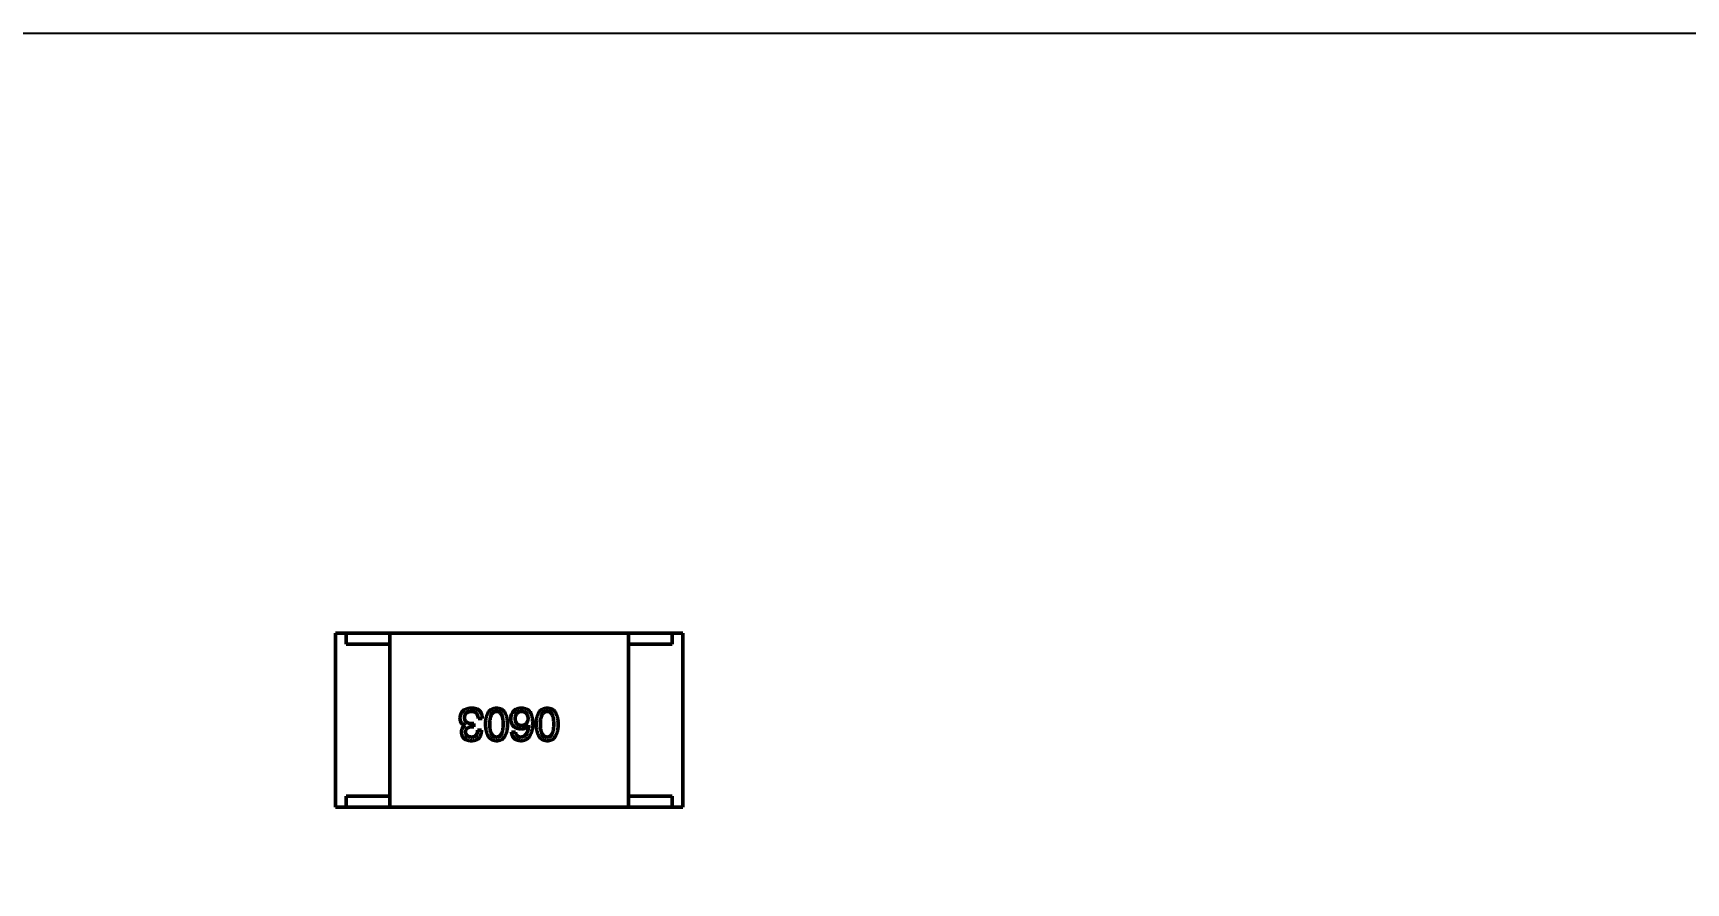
# Model space of a CAD drawing. Header units: millimetres. Extents: x 37 to 395, y 164 to 266.
# Drawn here: x 336.16 to 343.77, y 216.52 to 220.43 of the extents above; entities that cross this region are included whole.
import ezdxf

# ---------------------------------------------------------------- set-up
doc = ezdxf.new("R2010")
doc.units = ezdxf.units.MM
doc.header["$LTSCALE"] = 0.75
doc.layers.add('Visible', color=7, linetype='Continuous', lineweight=50)
doc.layers.add('尺寸标注', color=3, linetype='Continuous', lineweight=25)
doc.styles.get("Standard").update_dxf_attribs({"font": 'arial.ttf'})
doc.dimstyles.new('Dim-ISO-25', dxfattribs={"dimtxt": 3.5, "dimasz": 3.5, "dimexe": 2.1, "dimexo": 2.1, "dimgap": 1.4, "dimtad": 1, "dimzin": 12, "dimdsep": 46, "dimtxsty": 'Standard', "dimcen": 0, "dimazin": 3, "dimtp": 0.1, "dimtm": 0.1, "dimtfac": 0.714286, "dimtmove": 0, "dimatfit": 3, "dimfxl": 1, "dimtzin": 12, "dimarcsym": 0})

# ---------------------------------------------------------------- blocks, each defined once
blk = doc.blocks.new('*D20')
at = {"layer": 'Defpoints', "color": 0, "transparency": 16777216}
for p in [(318.6376, 220.4329), (358.784, 187.735), (392.6929, 187.735)]:
    blk.add_point(p, dxfattribs=at)
at = {"layer": '尺寸标注', "color": 0, "lineweight": -2, "transparency": 16777216}
for p, q in [((320.7376, 220.4329), (394.7929, 220.4329)), ((392.6929, 216.9329), (392.6929, 191.235)), ((360.884, 187.735), (394.7929, 187.735))]:
    blk.add_line(p, q, dxfattribs=at)
at = {"layer": '尺寸标注', "color": 0, "transparency": 16777216}
for points in [[(392.1096, 216.9329), (393.2763, 216.9329), (392.6929, 220.4329)], [(392.1096, 191.235), (393.2763, 191.235), (392.6929, 187.735)]]:
    blk.add_solid(points, dxfattribs=at)
at = {"layer": '尺寸标注', "color": 0, "transparency": 16777216, "insert": (390.0156, 204.0839), "char_height": 2.5, "attachment_point": 5, "rotation": 90}
blk.add_mtext('32.7', dxfattribs=at)

msp = doc.modelspace()

# ---------------------------------------------------------------- linework, layer by layer
at = {"layer": 'Visible'}
for p, q in [((337.6059, 217.6708), (337.5559, 217.6708)), ((337.5559, 216.8708), (337.5559, 217.6708)), ((337.6059, 217.6708), (337.6059, 217.6208)), ((337.8059, 217.6708), (337.6059, 217.6708)), ((337.8059, 217.6708), (338.9059, 217.6708)), ((337.8059, 217.6708), (337.8059, 216.8708)), ((338.9059, 217.6708), (339.1059, 217.6708)), ((338.9059, 217.6708), (338.9059, 216.8708)), ((339.1059, 217.6708), (339.1059, 217.6208)), ((339.1059, 217.6708), (339.1559, 217.6708)), ((339.1559, 216.8708), (339.1559, 217.6708)), ((337.6059, 217.6208), (337.8059, 217.6208)), ((337.8059, 216.9208), (337.8059, 217.6208)), ((339.1059, 217.6208), (338.9059, 217.6208)), ((338.9059, 216.9208), (338.9059, 217.6208)), ((338.1541, 217.2462), (338.1541, 217.2453)), ((338.1828, 217.2396), (338.1926, 217.2396)), ((338.1926, 217.2552), (338.1836, 217.2552)), ((338.1926, 217.2396), (338.1926, 217.2552)), ((338.2287, 217.224), (338.2106, 217.224)), ((338.2131, 217.2781), (338.2319, 217.2781)), ((338.3848, 217.215), (338.3667, 217.215)), ((338.4446, 217.2478), (338.4454, 217.247)), ((337.6059, 216.9208), (337.6059, 216.8708)), ((337.8059, 216.9208), (337.6059, 216.9208)), ((338.9059, 216.9208), (339.1059, 216.9208)), ((339.1059, 216.9208), (339.1059, 216.8708)), ((337.6059, 216.8708), (337.5559, 216.8708)), ((337.8059, 216.8708), (337.6059, 216.8708)), ((338.9059, 216.8708), (337.8059, 216.8708)), ((338.9059, 216.8708), (339.1059, 216.8708)), ((339.1059, 216.8708), (339.1559, 216.8708))]:
    msp.add_line(p, q, dxfattribs=at)
msp.add_arc((338.4153, 217.2771), 0.0519, 135.691, 180.70519, dxfattribs=at)
for points, knots in [([(338.1828, 217.3257), (338.1807, 217.3256), (338.1767, 217.3254), (338.1709, 217.3247), (338.1655, 217.3236), (338.1604, 217.3223), (338.1558, 217.3206), (338.1515, 217.3185), (338.1475, 217.3162), (338.144, 217.3134), (338.1408, 217.3104), (338.1381, 217.307), (338.1356, 217.3033), (338.1336, 217.2992), (338.132, 217.2948), (338.1308, 217.2901), (338.1299, 217.285), (338.1296, 217.2816), (338.1295, 217.2798)], [0, 0, 0, 0, 0.078078, 0.151942, 0.221594, 0.28726, 0.350176, 0.409768, 0.467648, 0.523784, 0.578904, 0.634014, 0.689819, 0.746826, 0.805875, 0.867063, 0.931764, 1, 1, 1, 1]), ([(338.15, 217.2822), (338.1501, 217.2833), (338.1502, 217.2855), (338.1508, 217.2885), (338.1515, 217.2915), (338.1525, 217.2941), (338.1537, 217.2966), (338.1552, 217.299), (338.1569, 217.301), (338.1587, 217.303), (338.1609, 217.3047), (338.1632, 217.3062), (338.1658, 217.3075), (338.1686, 217.3086), (338.1716, 217.3094), (338.1749, 217.3101), (338.1783, 217.3107), (338.1807, 217.3108), (338.1819, 217.3109)], [0, 0, 0, 0, 0.068514, 0.133941, 0.195994, 0.255362, 0.312994, 0.369441, 0.424687, 0.480522, 0.537148, 0.594801, 0.654411, 0.716817, 0.781981, 0.850498, 0.923306, 1, 1, 1, 1]), ([(338.1819, 217.3109), (338.1832, 217.3109), (338.1855, 217.3108), (338.189, 217.3104), (338.1922, 217.3098), (338.1952, 217.3089), (338.198, 217.3078), (338.2006, 217.3064), (338.2029, 217.3047), (338.2049, 217.3027), (338.2068, 217.3005), (338.2084, 217.2981), (338.2098, 217.2954), (338.2109, 217.2924), (338.2118, 217.2892), (338.2125, 217.2857), (338.2129, 217.282), (338.213, 217.2794), (338.2131, 217.2781)], [0, 0, 0, 0, 0.071272, 0.13882, 0.201858, 0.262757, 0.320043, 0.376709, 0.431462, 0.486034, 0.541209, 0.597703, 0.65589, 0.717768, 0.782056, 0.850407, 0.92277, 1, 1, 1, 1]), ([(338.2098, 217.3207), (338.209, 217.3211), (338.2072, 217.322), (338.2044, 217.3229), (338.2013, 217.3238), (338.1981, 217.3244), (338.1946, 217.325), (338.1908, 217.3254), (338.1869, 217.3256), (338.1842, 217.3256), (338.1828, 217.3257)], [0, 0, 0, 0, 0.101955, 0.208983, 0.322698, 0.44339, 0.570851, 0.70629, 0.84885, 1, 1, 1, 1]), ([(338.2319, 217.2781), (338.2319, 217.2795), (338.2318, 217.2821), (338.2315, 217.2859), (338.2309, 217.2896), (338.2303, 217.293), (338.2295, 217.2963), (338.2285, 217.2995), (338.2273, 217.3024), (338.226, 217.3052), (338.2246, 217.3077), (338.223, 217.3102), (338.2212, 217.3124), (338.2192, 217.3144), (338.2171, 217.3163), (338.2148, 217.3179), (338.2124, 217.3195), (338.2107, 217.3203), (338.2098, 217.3207)], [0, 0, 0, 0, 0.078937, 0.154495, 0.226898, 0.296844, 0.363348, 0.427781, 0.48946, 0.549586, 0.607902, 0.664733, 0.720805, 0.776157, 0.831175, 0.886736, 0.943094, 1, 1, 1, 1]), ([(338.2977, 217.3257), (338.2957, 217.3256), (338.2918, 217.3254), (338.2862, 217.3245), (338.2809, 217.3229), (338.276, 217.3209), (338.2715, 217.3182), (338.2674, 217.315), (338.2636, 217.3112), (338.2603, 217.3068), (338.2573, 217.3019), (338.2547, 217.2964), (338.2524, 217.2903), (338.2506, 217.2837), (338.249, 217.2766), (338.2479, 217.2688), (338.2472, 217.2606), (338.247, 217.2548), (338.2469, 217.2519)], [0, 0, 0, 0, 0.059134, 0.115603, 0.169236, 0.221572, 0.273254, 0.32474, 0.377319, 0.431815, 0.488555, 0.548609, 0.612242, 0.680182, 0.75251, 0.829782, 0.91231, 1, 1, 1, 1]), ([(338.2665, 217.2519), (338.2666, 217.2542), (338.2666, 217.2588), (338.267, 217.2654), (338.2676, 217.2716), (338.2684, 217.2773), (338.2695, 217.2826), (338.2708, 217.2874), (338.2724, 217.2918), (338.2742, 217.2957), (338.2763, 217.2992), (338.2786, 217.3022), (338.2812, 217.3048), (338.284, 217.307), (338.2871, 217.3087), (338.2904, 217.3099), (338.294, 217.3107), (338.2964, 217.3108), (338.2977, 217.3109)], [0, 0, 0, 0, 0.094834, 0.184067, 0.267029, 0.344713, 0.417334, 0.484367, 0.546941, 0.604717, 0.65953, 0.710539, 0.759381, 0.806382, 0.853027, 0.900623, 0.949121, 1, 1, 1, 1]), ([(338.3485, 217.2519), (338.3484, 217.2548), (338.3482, 217.2606), (338.3474, 217.2688), (338.3463, 217.2766), (338.3448, 217.2837), (338.343, 217.2903), (338.3407, 217.2964), (338.3381, 217.3019), (338.3351, 217.3068), (338.3318, 217.3112), (338.328, 217.315), (338.3239, 217.3182), (338.3193, 217.3209), (338.3144, 217.3229), (338.3092, 217.3245), (338.3036, 217.3254), (338.2997, 217.3256), (338.2977, 217.3257)], [0, 0, 0, 0, 0.087693, 0.170223, 0.247496, 0.319826, 0.387768, 0.451403, 0.511459, 0.568358, 0.622671, 0.675251, 0.726739, 0.778422, 0.830759, 0.884394, 0.940865, 1, 1, 1, 1]), ([(338.2977, 217.3109), (338.2989, 217.3109), (338.3013, 217.3108), (338.3048, 217.3101), (338.308, 217.3089), (338.311, 217.3073), (338.3138, 217.3052), (338.3163, 217.3026), (338.3185, 217.2996), (338.3205, 217.2961), (338.3223, 217.2922), (338.3239, 217.2878), (338.3251, 217.2829), (338.3262, 217.2776), (338.327, 217.2718), (338.3276, 217.2656), (338.328, 217.2589), (338.328, 217.2543), (338.328, 217.2519)], [0, 0, 0, 0, 0.049766, 0.097012, 0.143225, 0.188786, 0.235079, 0.282962, 0.333687, 0.387747, 0.445963, 0.508657, 0.576545, 0.649868, 0.72822, 0.812712, 0.903543, 1, 1, 1, 1]), ([(338.4151, 217.3257), (338.413, 217.3257), (338.4089, 217.3258), (338.4031, 217.3253), (338.3977, 217.3244), (338.3928, 217.3231), (338.3884, 217.3214), (338.3845, 217.3191), (338.381, 217.3165), (338.3791, 217.3144), (338.3782, 217.3134)], [0, 0, 0, 0, 0.156782, 0.301945, 0.436395, 0.561474, 0.678489, 0.78853, 0.894967, 1, 1, 1, 1]), ([(338.3831, 217.2773), (338.3832, 217.2786), (338.3834, 217.2811), (338.3839, 217.2848), (338.3846, 217.2882), (338.3855, 217.2914), (338.3865, 217.2943), (338.3879, 217.297), (338.3893, 217.2995), (338.3911, 217.3017), (338.393, 217.3037), (338.3951, 217.3055), (338.3974, 217.307), (338.3999, 217.3083), (338.4026, 217.3093), (338.4055, 217.3101), (338.4086, 217.3106), (338.4107, 217.3108), (338.4118, 217.3109)], [0, 0, 0, 0, 0.078863, 0.153308, 0.223539, 0.289857, 0.35341, 0.413572, 0.471721, 0.528235, 0.584279, 0.638781, 0.69466, 0.751251, 0.809198, 0.869697, 0.933318, 1, 1, 1, 1]), ([(338.4118, 217.3109), (338.413, 217.3109), (338.4153, 217.3108), (338.4187, 217.3103), (338.4219, 217.3096), (338.4248, 217.3086), (338.4275, 217.3074), (338.43, 217.3059), (338.4323, 217.3043), (338.4344, 217.3023), (338.4363, 217.3002), (338.4378, 217.2977), (338.4393, 217.295), (338.4405, 217.2921), (338.4414, 217.289), (338.4422, 217.2856), (338.4427, 217.2819), (338.4429, 217.2794), (338.443, 217.2781)], [0, 0, 0, 0, 0.070403, 0.137196, 0.200053, 0.260887, 0.31876, 0.37535, 0.430743, 0.485927, 0.541678, 0.598832, 0.657726, 0.719441, 0.783504, 0.851852, 0.923533, 1, 1, 1, 1]), ([(338.4536, 217.306), (338.4525, 217.3075), (338.4503, 217.3105), (338.4464, 217.3143), (338.4421, 217.3177), (338.4375, 217.3204), (338.4324, 217.3226), (338.427, 217.3242), (338.4212, 217.3253), (338.4171, 217.3255), (338.4151, 217.3257)], [0, 0, 0, 0, 0.125033, 0.246266, 0.36603, 0.485265, 0.606781, 0.732144, 0.862551, 1, 1, 1, 1]), ([(338.4643, 217.2552), (338.4642, 217.2578), (338.4642, 217.263), (338.4637, 217.2705), (338.4629, 217.2776), (338.4617, 217.2841), (338.4602, 217.2903), (338.4584, 217.296), (338.4562, 217.3012), (338.4545, 217.3044), (338.4536, 217.306)], [0, 0, 0, 0, 0.151498, 0.29521, 0.430242, 0.557137, 0.677306, 0.790845, 0.898111, 1, 1, 1, 1]), ([(338.5308, 217.3257), (338.5289, 217.3256), (338.525, 217.3254), (338.5193, 217.3245), (338.5141, 217.3229), (338.5092, 217.3209), (338.5047, 217.3182), (338.5005, 217.315), (338.4968, 217.3112), (338.4934, 217.3068), (338.4904, 217.3019), (338.4878, 217.2964), (338.4856, 217.2903), (338.4837, 217.2837), (338.4822, 217.2766), (338.4811, 217.2688), (338.4803, 217.2606), (338.4801, 217.2548), (338.48, 217.2519)], [0, 0, 0, 0, 0.059134, 0.115603, 0.169236, 0.221572, 0.273254, 0.32474, 0.377319, 0.431815, 0.488555, 0.548609, 0.612242, 0.680182, 0.75251, 0.829782, 0.91231, 1, 1, 1, 1]), ([(338.4997, 217.2519), (338.4997, 217.2542), (338.4998, 217.2588), (338.5001, 217.2654), (338.5007, 217.2716), (338.5016, 217.2773), (338.5026, 217.2826), (338.504, 217.2874), (338.5055, 217.2918), (338.5074, 217.2957), (338.5094, 217.2992), (338.5118, 217.3022), (338.5143, 217.3048), (338.5172, 217.307), (338.5202, 217.3087), (338.5236, 217.3099), (338.5271, 217.3107), (338.5296, 217.3108), (338.5308, 217.3109)], [0, 0, 0, 0, 0.094834, 0.184067, 0.267029, 0.344713, 0.417334, 0.484367, 0.546941, 0.604717, 0.65953, 0.710539, 0.759381, 0.806382, 0.853027, 0.900623, 0.949121, 1, 1, 1, 1]), ([(338.5817, 217.2519), (338.5816, 217.2548), (338.5814, 217.2606), (338.5806, 217.2688), (338.5795, 217.2766), (338.578, 217.2837), (338.5761, 217.2903), (338.5739, 217.2964), (338.5713, 217.3019), (338.5682, 217.3068), (338.5649, 217.3112), (338.5612, 217.315), (338.557, 217.3182), (338.5525, 217.3209), (338.5476, 217.3229), (338.5423, 217.3245), (338.5367, 217.3254), (338.5328, 217.3256), (338.5308, 217.3257)], [0, 0, 0, 0, 0.087693, 0.170223, 0.247496, 0.319826, 0.387768, 0.451403, 0.511459, 0.568358, 0.622671, 0.675251, 0.726739, 0.778422, 0.830759, 0.884394, 0.940865, 1, 1, 1, 1]), ([(338.5308, 217.3109), (338.5321, 217.3109), (338.5345, 217.3108), (338.5379, 217.3101), (338.5412, 217.3089), (338.5442, 217.3073), (338.5469, 217.3052), (338.5494, 217.3026), (338.5517, 217.2996), (338.5537, 217.2961), (338.5555, 217.2922), (338.557, 217.2878), (338.5583, 217.2829), (338.5594, 217.2776), (338.5602, 217.2718), (338.5607, 217.2656), (338.5611, 217.2589), (338.5612, 217.2543), (338.5612, 217.2519)], [0, 0, 0, 0, 0.049766, 0.097012, 0.143225, 0.188786, 0.235079, 0.282962, 0.333687, 0.387747, 0.445963, 0.508657, 0.576545, 0.649868, 0.72822, 0.812712, 0.903543, 1, 1, 1, 1]), ([(338.1295, 217.2798), (338.1295, 217.2787), (338.1295, 217.2766), (338.1299, 217.2735), (338.1303, 217.2706), (338.131, 217.2679), (338.1318, 217.2652), (338.1329, 217.2627), (338.1342, 217.2604), (338.1356, 217.2582), (338.1372, 217.2562), (338.1391, 217.2543), (338.1411, 217.2526), (338.1433, 217.251), (338.1457, 217.2495), (338.1483, 217.2482), (338.1511, 217.2471), (338.1531, 217.2465), (338.1541, 217.2462)], [0, 0, 0, 0, 0.071215, 0.138707, 0.20396, 0.266995, 0.327734, 0.387609, 0.445602, 0.503345, 0.561136, 0.618597, 0.677672, 0.738255, 0.799989, 0.863961, 0.930555, 1, 1, 1, 1]), ([(338.1541, 217.2453), (338.1526, 217.2446), (338.1498, 217.2432), (338.1461, 217.2404), (338.143, 217.2372), (338.1404, 217.2335), (338.1385, 217.2293), (338.137, 217.2247), (338.1362, 217.2196), (338.1361, 217.216), (338.136, 217.2142)], [0, 0, 0, 0, 0.125227, 0.244792, 0.361427, 0.478215, 0.59667, 0.722058, 0.856314, 1, 1, 1, 1]), ([(338.136, 217.2142), (338.1362, 217.2127), (338.1364, 217.2098), (338.1372, 217.2056), (338.1383, 217.2016), (338.1397, 217.1979), (338.1414, 217.1946), (338.1435, 217.1914), (338.1458, 217.1886), (338.1485, 217.186), (338.1515, 217.1837), (338.1548, 217.1818), (338.1584, 217.18), (338.1624, 217.1786), (338.1666, 217.1774), (338.1712, 217.1766), (338.176, 217.1759), (338.1794, 217.1757), (338.1811, 217.1757)], [0, 0, 0, 0, 0.067521, 0.132139, 0.193339, 0.252064, 0.309083, 0.364848, 0.420021, 0.475612, 0.532002, 0.589602, 0.649896, 0.712634, 0.778603, 0.848416, 0.922155, 1, 1, 1, 1]), ([(338.1836, 217.2552), (338.1822, 217.2552), (338.1796, 217.2552), (338.1758, 217.2556), (338.1722, 217.256), (338.1689, 217.2568), (338.1659, 217.2577), (338.1631, 217.2589), (338.1606, 217.2603), (338.1584, 217.2619), (338.1564, 217.2637), (338.1547, 217.2657), (338.1532, 217.2679), (338.152, 217.2704), (338.1511, 217.273), (338.1504, 217.2759), (338.15, 217.279), (338.15, 217.2811), (338.15, 217.2822)], [0, 0, 0, 0, 0.082495, 0.159728, 0.232496, 0.300725, 0.365163, 0.425859, 0.483728, 0.538892, 0.592921, 0.646195, 0.699968, 0.754746, 0.811387, 0.870806, 0.933482, 1, 1, 1, 1]), ([(338.1549, 217.2158), (338.155, 217.2176), (338.1551, 217.2195), (338.1562, 217.2244), (338.157, 217.2262), (338.1585, 217.229), (338.1598, 217.2312), (338.1645, 217.2351), (338.1669, 217.2363), (338.1741, 217.2392), (338.1802, 217.2395), (338.1828, 217.2396)], [0.000001, 0.000001, 0.000001, 0.000001, 0.000529469, 0.000529469, 0.001127239, 0.001127239, 0.001835181, 0.001835181, 0.002488358, 0.002488358, 0.00458577, 0.00458577, 0.00458577, 0.00458577]), ([(338.1819, 217.1929), (338.1809, 217.1929), (338.1789, 217.193), (338.176, 217.1934), (338.1733, 217.1939), (338.1707, 217.1945), (338.1684, 217.1954), (338.1662, 217.1964), (338.1642, 217.1976), (338.1625, 217.199), (338.1608, 217.2005), (338.1594, 217.2022), (338.1582, 217.2041), (338.1571, 217.2061), (338.1563, 217.2083), (338.1556, 217.2107), (338.1551, 217.2132), (338.155, 217.2149), (338.1549, 217.2158)], [0, 0, 0, 0, 0.078051, 0.151197, 0.220412, 0.286742, 0.34933, 0.409464, 0.467368, 0.52298, 0.578639, 0.633998, 0.690142, 0.746855, 0.805868, 0.867776, 0.932345, 1, 1, 1, 1]), ([(338.1811, 217.1757), (338.183, 217.1757), (338.1867, 217.1758), (338.192, 217.1765), (338.197, 217.1775), (338.2016, 217.1789), (338.2058, 217.1806), (338.2097, 217.1828), (338.2133, 217.1852), (338.2164, 217.1881), (338.2192, 217.1913), (338.2217, 217.1949), (338.2237, 217.1989), (338.2255, 217.2032), (338.2268, 217.2079), (338.2278, 217.213), (338.2285, 217.2184), (338.2286, 217.2221), (338.2287, 217.224)], [0, 0, 0, 0, 0.073232, 0.142595, 0.207997, 0.270074, 0.329156, 0.386529, 0.441846, 0.496976, 0.551877, 0.607941, 0.665637, 0.725446, 0.788542, 0.855101, 0.925196, 1, 1, 1, 1]), ([(338.2106, 217.224), (338.2106, 217.2228), (338.2105, 217.2203), (338.21, 217.2168), (338.2095, 217.2135), (338.2086, 217.2104), (338.2075, 217.2076), (338.2063, 217.2051), (338.2048, 217.2027), (338.2031, 217.2006), (338.2012, 217.1988), (338.199, 217.1972), (338.1967, 217.1958), (338.1942, 217.1948), (338.1914, 217.1939), (338.1884, 217.1933), (338.1853, 217.1929), (338.1831, 217.1929), (338.1819, 217.1929)], [0, 0, 0, 0, 0.078134, 0.15164, 0.221358, 0.286689, 0.348614, 0.407697, 0.464247, 0.520153, 0.574432, 0.629291, 0.684538, 0.742032, 0.801329, 0.863637, 0.930123, 1, 1, 1, 1]), ([(338.2469, 217.2519), (338.247, 217.2489), (338.2473, 217.243), (338.2481, 217.2345), (338.2493, 217.2266), (338.2509, 217.2193), (338.2528, 217.2125), (338.255, 217.2063), (338.2577, 217.2006), (338.2607, 217.1956), (338.264, 217.191), (338.2678, 217.1871), (338.2719, 217.1837), (338.2763, 217.1809), (338.2812, 217.1787), (338.2864, 217.1771), (338.2919, 217.176), (338.2957, 217.1758), (338.2977, 217.1757)], [0, 0, 0, 0, 0.088475, 0.171606, 0.249595, 0.322626, 0.391327, 0.455765, 0.516374, 0.573675, 0.628522, 0.681161, 0.732559, 0.783563, 0.83504, 0.887639, 0.942585, 1, 1, 1, 1]), ([(338.2977, 217.1929), (338.2964, 217.1929), (338.294, 217.193), (338.2904, 217.1937), (338.2871, 217.1948), (338.284, 217.1965), (338.2812, 217.1986), (338.2786, 217.2012), (338.2763, 217.2042), (338.2742, 217.2077), (338.2724, 217.2116), (338.2708, 217.216), (338.2695, 217.2209), (338.2684, 217.2262), (338.2676, 217.232), (338.267, 217.2382), (338.2666, 217.2449), (338.2666, 217.2495), (338.2665, 217.2519)], [0, 0, 0, 0, 0.050604, 0.098688, 0.145699, 0.191791, 0.238625, 0.286717, 0.337546, 0.391814, 0.449755, 0.512106, 0.579685, 0.652048, 0.730262, 0.814146, 0.904281, 1, 1, 1, 1]), ([(338.2977, 217.1757), (338.2997, 217.1757), (338.3036, 217.1759), (338.3092, 217.1769), (338.3144, 217.1785), (338.3194, 217.1806), (338.3239, 217.1834), (338.328, 217.1867), (338.3318, 217.1906), (338.3351, 217.1952), (338.3381, 217.2002), (338.3407, 217.2059), (338.343, 217.2122), (338.3448, 217.219), (338.3463, 217.2264), (338.3474, 217.2344), (338.3482, 217.2429), (338.3484, 217.2488), (338.3485, 217.2519)], [0, 0, 0, 0, 0.057911, 0.113262, 0.165956, 0.217443, 0.268511, 0.319665, 0.372, 0.426129, 0.483365, 0.543779, 0.607756, 0.676562, 0.749704, 0.827713, 0.911177, 1, 1, 1, 1]), ([(338.328, 217.2519), (338.328, 217.2495), (338.328, 217.2449), (338.3276, 217.2382), (338.327, 217.232), (338.3262, 217.2262), (338.3251, 217.2209), (338.3239, 217.216), (338.3223, 217.2116), (338.3205, 217.2077), (338.3185, 217.2042), (338.3163, 217.2012), (338.3138, 217.1986), (338.311, 217.1965), (338.308, 217.1948), (338.3048, 217.1937), (338.3013, 217.193), (338.2989, 217.1929), (338.2977, 217.1929)], [0, 0, 0, 0, 0.096452, 0.187278, 0.271765, 0.350519, 0.423437, 0.491321, 0.554011, 0.612224, 0.666281, 0.717003, 0.764884, 0.811423, 0.856783, 0.902993, 0.950236, 1, 1, 1, 1]), ([(338.3634, 217.2765), (338.3635, 217.2747), (338.3637, 217.2713), (338.3645, 217.2663), (338.3655, 217.2617), (338.3669, 217.2573), (338.3686, 217.2533), (338.3707, 217.2495), (338.3731, 217.2461), (338.3759, 217.243), (338.379, 217.2403), (338.3824, 217.2378), (338.3863, 217.2357), (338.3904, 217.2338), (338.3948, 217.2323), (338.3997, 217.2311), (338.4048, 217.2303), (338.4083, 217.2299), (338.4102, 217.2298)], [0, 0, 0, 0, 0.071527, 0.139094, 0.20346, 0.264939, 0.323904, 0.381383, 0.437591, 0.493343, 0.549401, 0.606085, 0.664838, 0.725424, 0.788712, 0.855452, 0.925772, 1, 1, 1, 1]), ([(338.3667, 217.215), (338.3669, 217.2135), (338.3673, 217.2106), (338.3682, 217.2064), (338.3694, 217.2024), (338.3709, 217.1987), (338.3727, 217.1953), (338.3747, 217.1922), (338.377, 217.1893), (338.3796, 217.1867), (338.3825, 217.1843), (338.3856, 217.1823), (338.389, 217.1805), (338.3927, 217.179), (338.3967, 217.1777), (338.401, 217.1767), (338.4055, 217.1761), (338.4086, 217.1758), (338.4102, 217.1757)], [0, 0, 0, 0, 0.06947, 0.136096, 0.199592, 0.260665, 0.319672, 0.377156, 0.433415, 0.489984, 0.546535, 0.604276, 0.663499, 0.725182, 0.788953, 0.855683, 0.926216, 1, 1, 1, 1]), ([(338.4126, 217.2462), (338.4115, 217.2462), (338.4093, 217.2463), (338.4061, 217.2468), (338.4031, 217.2474), (338.4003, 217.2483), (338.3978, 217.2495), (338.3954, 217.2509), (338.3932, 217.2525), (338.3913, 217.2543), (338.3895, 217.2564), (338.388, 217.2587), (338.3867, 217.2612), (338.3855, 217.264), (338.3846, 217.267), (338.3839, 217.2702), (338.3834, 217.2737), (338.3832, 217.2761), (338.3831, 217.2773)], [0, 0, 0, 0, 0.069884, 0.136529, 0.199638, 0.259844, 0.317774, 0.374356, 0.430026, 0.485148, 0.5409, 0.597889, 0.657472, 0.718614, 0.783613, 0.85129, 0.923712, 1, 1, 1, 1]), ([(338.4102, 217.1929), (338.4085, 217.1929), (338.4052, 217.193), (338.4006, 217.1941), (338.3966, 217.1958), (338.393, 217.1983), (338.3901, 217.2015), (338.3877, 217.2054), (338.3859, 217.2099), (338.3851, 217.2133), (338.3848, 217.215)], [0, 0, 0, 0, 0.136586, 0.261496, 0.378089, 0.490612, 0.605522, 0.725767, 0.8561, 1, 1, 1, 1]), ([(338.4102, 217.1757), (338.4123, 217.1758), (338.4164, 217.176), (338.4224, 217.1771), (338.428, 217.1788), (338.4333, 217.1811), (338.4381, 217.184), (338.4425, 217.1876), (338.4465, 217.1917), (338.45, 217.1964), (338.4532, 217.2017), (338.456, 217.2076), (338.4584, 217.214), (338.4604, 217.2211), (338.462, 217.2288), (338.4631, 217.2371), (338.464, 217.2459), (338.4642, 217.252), (338.4643, 217.2552)], [0, 0, 0, 0, 0.058957, 0.115262, 0.16907, 0.221312, 0.273147, 0.324961, 0.377649, 0.432026, 0.488925, 0.549039, 0.612912, 0.680653, 0.753056, 0.830314, 0.912483, 1, 1, 1, 1]), ([(338.4102, 217.2298), (338.4121, 217.2298), (338.416, 217.2299), (338.4215, 217.2307), (338.4265, 217.2322), (338.4311, 217.2341), (338.4352, 217.2367), (338.4389, 217.2398), (338.442, 217.2435), (338.4437, 217.2464), (338.4446, 217.2478)], [0, 0, 0, 0, 0.144617, 0.279572, 0.40596, 0.526097, 0.64389, 0.760003, 0.877724, 1, 1, 1, 1]), ([(338.4454, 217.247), (338.4453, 217.2449), (338.445, 217.2407), (338.4442, 217.2348), (338.4432, 217.2292), (338.4421, 217.224), (338.4406, 217.2192), (338.439, 217.2148), (338.4372, 217.2108), (338.4351, 217.2072), (338.4327, 217.2041), (338.4302, 217.2012), (338.4274, 217.1988), (338.4244, 217.1968), (338.4212, 217.1952), (338.4177, 217.194), (338.414, 217.1932), (338.4115, 217.193), (338.4102, 217.1929)], [0, 0, 0, 0, 0.089218, 0.173709, 0.252753, 0.326963, 0.397099, 0.462534, 0.524018, 0.582178, 0.637235, 0.689955, 0.741228, 0.791618, 0.841661, 0.892925, 0.945259, 1, 1, 1, 1]), ([(338.443, 217.2781), (338.4429, 217.2769), (338.4427, 217.2744), (338.4422, 217.2709), (338.4414, 217.2675), (338.4405, 217.2645), (338.4393, 217.2616), (338.438, 217.259), (338.4364, 217.2566), (338.4346, 217.2545), (338.4326, 217.2526), (338.4303, 217.251), (338.4279, 217.2495), (338.4253, 217.2484), (338.4224, 217.2475), (338.4193, 217.2468), (338.4161, 217.2463), (338.4138, 217.2462), (338.4126, 217.2462)], [0, 0, 0, 0, 0.076072, 0.148369, 0.216753, 0.281358, 0.342792, 0.401604, 0.458929, 0.514444, 0.569818, 0.625343, 0.681554, 0.739608, 0.800134, 0.863477, 0.929547, 1, 1, 1, 1]), ([(338.48, 217.2519), (338.4802, 217.2489), (338.4804, 217.243), (338.4813, 217.2345), (338.4825, 217.2266), (338.484, 217.2193), (338.4859, 217.2125), (338.4882, 217.2063), (338.4908, 217.2006), (338.4938, 217.1956), (338.4972, 217.191), (338.5009, 217.1871), (338.505, 217.1837), (338.5095, 217.1809), (338.5143, 217.1787), (338.5195, 217.1771), (338.5251, 217.176), (338.5289, 217.1758), (338.5308, 217.1757)], [0, 0, 0, 0, 0.088475, 0.171606, 0.249595, 0.322626, 0.391327, 0.455765, 0.516374, 0.573675, 0.628522, 0.681161, 0.732559, 0.783563, 0.83504, 0.887639, 0.942585, 1, 1, 1, 1]), ([(338.5308, 217.1929), (338.5296, 217.1929), (338.5271, 217.193), (338.5236, 217.1937), (338.5202, 217.1948), (338.5171, 217.1965), (338.5143, 217.1986), (338.5118, 217.2012), (338.5095, 217.2042), (338.5074, 217.2077), (338.5055, 217.2116), (338.504, 217.216), (338.5027, 217.2209), (338.5016, 217.2262), (338.5007, 217.232), (338.5001, 217.2382), (338.4998, 217.2449), (338.4997, 217.2495), (338.4997, 217.2519)], [0, 0, 0, 0, 0.050604, 0.098688, 0.145699, 0.191791, 0.238625, 0.286717, 0.337546, 0.391814, 0.449755, 0.512106, 0.579685, 0.652048, 0.730262, 0.814146, 0.904281, 1, 1, 1, 1]), ([(338.5308, 217.1757), (338.5328, 217.1757), (338.5367, 217.1759), (338.5423, 217.1769), (338.5476, 217.1785), (338.5525, 217.1806), (338.557, 217.1834), (338.5612, 217.1867), (338.5649, 217.1906), (338.5683, 217.1952), (338.5713, 217.2002), (338.5739, 217.2059), (338.5761, 217.2122), (338.578, 217.219), (338.5795, 217.2264), (338.5806, 217.2344), (338.5814, 217.2429), (338.5816, 217.2488), (338.5817, 217.2519)], [0, 0, 0, 0, 0.057911, 0.113262, 0.165956, 0.217443, 0.268511, 0.319665, 0.372, 0.426129, 0.483365, 0.543779, 0.607756, 0.676562, 0.749704, 0.827713, 0.911177, 1, 1, 1, 1]), ([(338.5612, 217.2519), (338.5612, 217.2495), (338.5611, 217.2449), (338.5607, 217.2382), (338.5602, 217.232), (338.5594, 217.2262), (338.5583, 217.2209), (338.557, 217.216), (338.5555, 217.2116), (338.5537, 217.2077), (338.5517, 217.2042), (338.5494, 217.2012), (338.5469, 217.1986), (338.5442, 217.1965), (338.5412, 217.1948), (338.5379, 217.1937), (338.5345, 217.193), (338.5321, 217.1929), (338.5308, 217.1929)], [0, 0, 0, 0, 0.096452, 0.187278, 0.271765, 0.350519, 0.423437, 0.491321, 0.554011, 0.612224, 0.666281, 0.717003, 0.764884, 0.811423, 0.856783, 0.902993, 0.950236, 1, 1, 1, 1])]:
    msp.add_open_spline(points, degree=3, knots=knots, dxfattribs=at)

# ---------------------------------------------------------------- dimensions: what is measured, and where the dimension line sits
at = {"layer": '尺寸标注'}
dim = msp.add_linear_dim(base=(392.6929, 187.735), p1=(318.6376, 220.4329), p2=(358.784, 187.735), angle=90, dimstyle='Dim-ISO-25', override={"dimtxt": 2.5, "dimtoh": 1}, dxfattribs=at)
dim.commit()
dim.dimension.update_dxf_attribs({"geometry": '*D20', "text_midpoint": (390.0156, 204.0839)})

doc.saveas('drawing.dxf')
